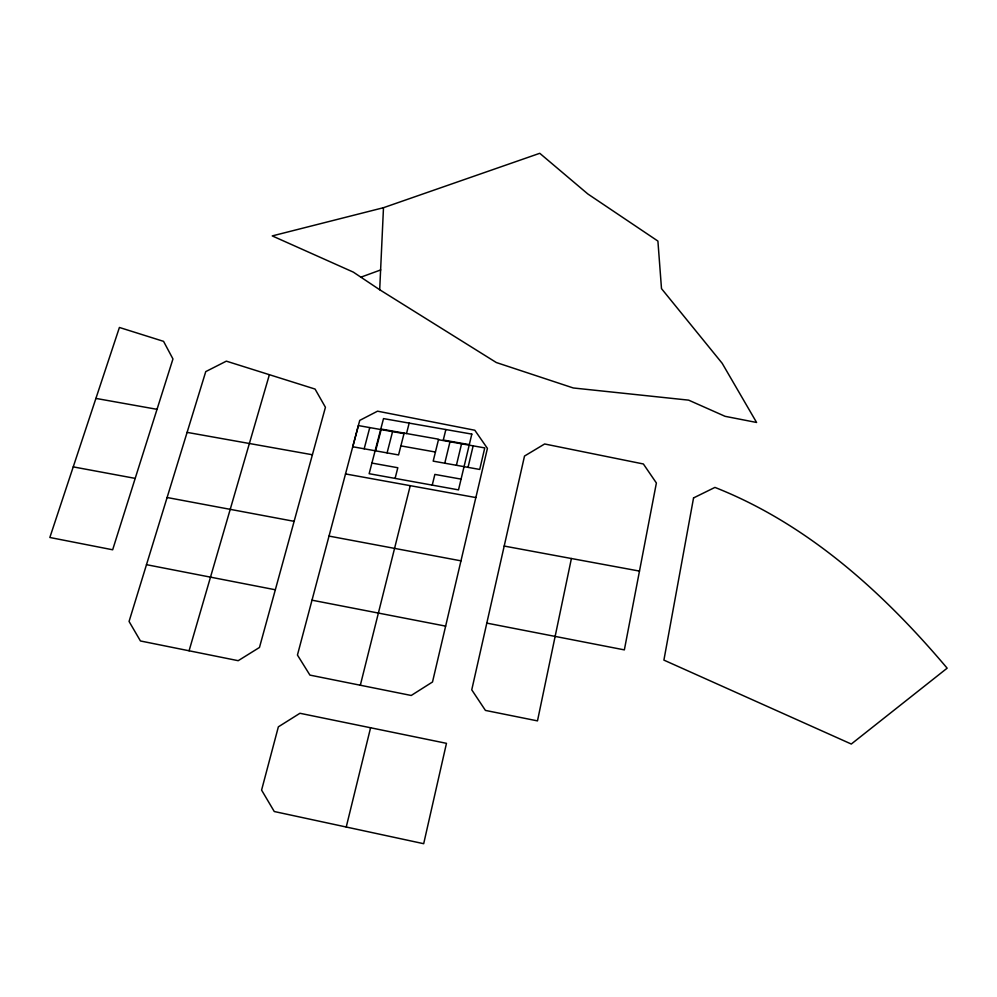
<?xml version="1.0" encoding="UTF-8"?>
<svg xmlns="http://www.w3.org/2000/svg" width="997" height="997" viewBox="0 0 997 997"><rect width="100%" height="100%" fill="white"/><g stroke="black" fill="none" stroke-linecap="round" stroke-linejoin="round"><path stroke-width="1.5" d="M379.695 289.741L383.484 207.7L539.763 153.301L587.831 193.966L657.908 241.075L661.497 288.632L722.177 363.294L756.586 422.466L725.093 416.322L688.653 400.146L573.287 387.97L496.332 362.534L379.695 289.741L353.312 272.119L272.256 235.915L383.484 207.7M639.488 571.094L571.406 558.519L537.483 720.881L485.427 710.412L471.755 689.837L524.509 456.053L544.636 443.977L643.377 463.979L656.387 482.997L624.359 649.882L486.81 623.113M475.856 497.59L487.421 448.388L474.821 430.243L377.551 411.175L359.73 420.398L297.442 655.041L309.93 675.106L411.225 695.47L432.511 681.985L475.831 497.565L345.523 473.936M468.042 467.369L473.151 445.858M456.402 465.287L461.561 443.802M444.774 463.206L449.996 441.771M346.233 827.024L370.585 727.76L446.469 743.338L423.688 843.699L274.262 811.521L261.588 790.098L278.362 726.838L299.947 713.279L370.585 727.76M432.237 485.115L434.866 474.41L461.075 479.121M445.858 429.557L443.291 440.038L469.313 444.637M360.328 685.238L410.253 485.664M404.134 433.122L398.563 454.944L352.764 446.756L358.397 425.582L403.997 433.633M395.099 478.398L397.815 467.743L371.918 463.069M406.514 433.545L409.169 423.114M387.085 452.887L392.569 431.614M375.62 450.843L381.153 429.607M364.179 448.8L369.762 427.588M275.334 589.775L325.433 407.299L315.064 389.067L226.344 361.151L205.756 371.607L129.062 621.455L140.44 640.971L238.196 660.687L259.469 647.464L275.334 589.775L146.484 564.676M189.081 650.779L269.389 374.698M135.193 478.386L112.661 549.783L49.85 537.483L119.416 327.465L163.558 341.348L172.955 358.957L135.193 478.386L73.255 466.883M360.852 277.191L380.742 269.925M380.804 428.997L438.593 439.203L433.184 461.137L479.707 469.45L484.766 447.902L438.468 439.727M400.881 445.883L435.427 452.027M95.924 398.414L157.052 409.331M187.1 432.374L312.397 454.757M504.195 546.057L571.406 558.519M294.115 521.331L167.122 497.515M461 560.85L329.035 536.087M311.999 600.182L445.659 626.128M693.551 497.927L663.902 660.114L851.288 744.036L947.15 668.177C883.454 592.717 807.944 524.123 714.936 487.408L693.551 497.927M471.818 434.106L458.508 489.876L369.139 473.7L383.509 418.603L471.818 434.106"/></g></svg>
